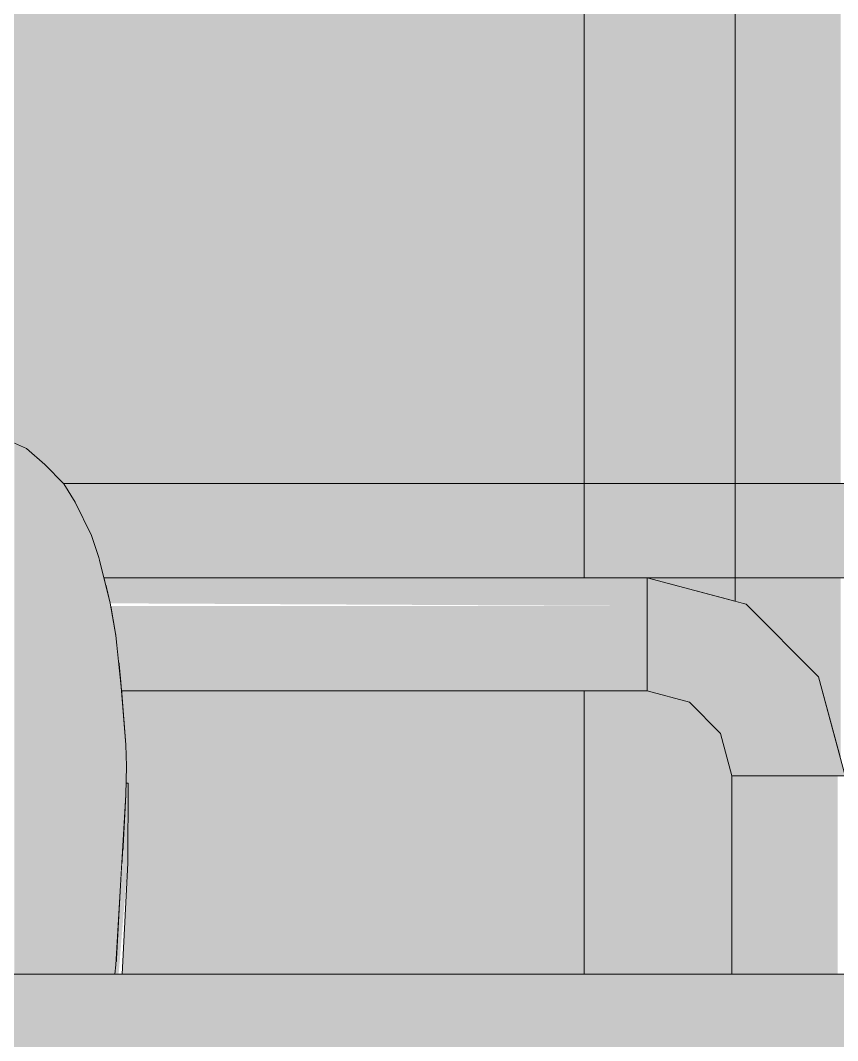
# Model space of a CAD drawing. Header units: centimetres. Extents: x -4381 to 5639, y -3920 to 4826.
# Drawn here: x 27.2835 to 27.5, y 32.786 to 33.0563 of the extents above; entities that cross this region are included whole.
import ezdxf
from ezdxf.xclip import XClip

# ---------------------------------------------------------------- set-up
doc = ezdxf.new("R2010")
doc.units = ezdxf.units.CM
doc.header["$MEASUREMENT"] = 0
doc.header["$XCLIPFRAME"] = 0
doc.set_wipeout_variables(frame=1)
doc.linetypes.add('Wipeout_Contour', pattern=[100, 0, -100])
for name, color, linetype in [('01- MOBILIER', 7, 'Continuous'), ('Drawing & Figure', 7, 'Continuous'), ('Structural - Bearing', 7, 'Continuous')]:
    doc.layers.add(name, color=color, linetype=linetype)
for name, color, linetype, lineweight in [('01- MOBILIER_Pen_No__101', 252, 'Continuous', 5), ('01- MOBILIER_Pen_No__2', 8, 'Continuous', 5), ('01- MOBILIER_Pen_No__7', 7, 'Continuous', 5), ('Structural - Bearing_Pen_No__1', 7, 'Continuous', 5), ('Structural - Bearing_Pen_No__18', 9, 'Continuous', 5)]:
    doc.layers.add(name, color=color, linetype=linetype, lineweight=lineweight)
for name, color, linetype, lineweight, true_color in [('01- MOBILIER_Pen_No__102', 7, 'Continuous', 5, 0xcccccc), ('01- MOBILIER_Pen_No__160', 7, 'Continuous', 5, 0xdae3bb), ('01- MOBILIER_Pen_No__180', 7, 'Continuous', 5, 0xe2e3c6), ('01- MOBILIER_Pen_No__186', 7, 'Continuous', 5, 0xe8e8e8), ('01- MOBILIER_Pen_No__62', 7, 'Continuous', 5, 0xaaaaaa), ('Structural - Bearing_Pen_No__102', 7, 'Continuous', 5, 0xcccccc)]:
    doc.layers.add(name, color=color, linetype=linetype, lineweight=lineweight, true_color=true_color)

# ---------------------------------------------------------------- blocks, each defined once
blk = doc.blocks.new('Drawing_8_8', base_point=(-322.57542, 32.20361))
at = {"color": 254, "linetype": 'Wipeout_Contour', "lineweight": 0, "ltscale": 170.88543}
blk.add_wipeout([(27.28511, 32.94285), (27.28189, 32.94424), (27.28189, 32.80361), (27.28511, 32.80361)], dxfattribs=at).dxf.layer = '01- MOBILIER'
at = {"color": 254, "linetype": 'Wipeout_Contour', "lineweight": 0, "ltscale": 171.157315}
blk.add_wipeout([(27.31012, 32.88062), (27.3103, 32.87861), (27.44955, 32.87861), (27.44955, 32.88062)], dxfattribs=at).dxf.layer = '01- MOBILIER'
at = {"layer": '01- MOBILIER_Pen_No__101', "linetype": 'Continuous', "ltscale": 10}
blk.add_hatch(color=256, dxfattribs=at).paths.add_polyline_path([(27.31012, 32.88062), (27.3103, 32.87861), (27.44955, 32.87861), (27.44955, 32.88062)])
at = {"layer": '01- MOBILIER_Pen_No__180', "linetype": 'Continuous', "ltscale": 10}
blk.add_hatch(color=256, dxfattribs=at).paths.add_polyline_path([(27.28511, 32.94285), (27.28189, 32.94424), (27.28189, 32.80361), (27.28511, 32.80361)])
at = {"color": 254, "linetype": 'Wipeout_Contour', "lineweight": 0, "ltscale": 170.875246}
blk.add_wipeout([(27.28511, 32.80361), (27.28997, 32.80361), (27.28997, 32.93859), (27.28511, 32.94284)], dxfattribs=at).dxf.layer = '01- MOBILIER'
at = {"color": 254, "linetype": 'Wipeout_Contour', "lineweight": 0, "ltscale": 171.166456}
blk.add_wipeout([(27.30954, 32.88611), (27.31012, 32.88062), (27.44955, 32.88062), (27.44955, 32.88611)], dxfattribs=at).dxf.layer = '01- MOBILIER'
at = {"layer": '01- MOBILIER_Pen_No__180', "linetype": 'Continuous', "ltscale": 10}
blk.add_hatch(color=256, dxfattribs=at).paths.add_polyline_path([(27.28511, 32.80361), (27.28997, 32.80361), (27.28997, 32.93859), (27.28511, 32.94284)])
at = {"layer": '01- MOBILIER_Pen_No__2', "linetype": 'Continuous', "ltscale": 10}
blk.add_hatch(color=256, dxfattribs=at).paths.add_polyline_path([(27.30954, 32.88611), (27.31012, 32.88062), (27.44955, 32.88062), (27.44955, 32.88611)])
at = {"color": 254, "linetype": 'Wipeout_Contour', "lineweight": 0, "ltscale": 171.184427}
blk.add_wipeout([(27.44955, 32.89361), (27.30872, 32.89361), (27.30954, 32.88611), (27.44955, 32.88611)], dxfattribs=at).dxf.layer = '01- MOBILIER'
at = {"color": 254, "linetype": 'Wipeout_Contour', "lineweight": 0, "ltscale": 171.350212}
blk.add_wipeout([(27.4608, 32.8756), (27.4618, 32.87734), (27.44955, 32.88062), (27.44955, 32.87861)], dxfattribs=at).dxf.layer = '01- MOBILIER'
at = {"layer": '01- MOBILIER_Pen_No__62', "linetype": 'Continuous', "ltscale": 10}
for points in [[(27.44955, 32.89361), (27.30872, 32.89361), (27.30954, 32.88611), (27.44955, 32.88611)], [(27.4608, 32.8756), (27.4618, 32.87734), (27.44955, 32.88062), (27.44955, 32.87861)]]:
    blk.add_hatch(color=256, dxfattribs=at).paths.add_polyline_path(points)
at = {"color": 254, "linetype": 'Wipeout_Contour', "lineweight": 0, "ltscale": 171.203765}
blk.add_wipeout([(27.30739, 32.90111), (27.30872, 32.89361), (27.44955, 32.89361), (27.44955, 32.90111)], dxfattribs=at).dxf.layer = '01- MOBILIER'
at = {"color": 254, "linetype": 'Wipeout_Contour', "lineweight": 0, "ltscale": 171.335985}
blk.add_wipeout([(27.46904, 32.86736), (27.47078, 32.86837), (27.4618, 32.87734), (27.4608, 32.8756)], dxfattribs=at).dxf.layer = '01- MOBILIER'
at = {"layer": '01- MOBILIER_Pen_No__102', "linetype": 'Continuous', "ltscale": 10}
blk.add_hatch(color=256, dxfattribs=at).paths.add_polyline_path([(27.30739, 32.90111), (27.30872, 32.89361), (27.44955, 32.89361), (27.44955, 32.90111)])
at = {"layer": '01- MOBILIER_Pen_No__62', "linetype": 'Continuous', "ltscale": 10}
blk.add_hatch(color=256, dxfattribs=at).paths.add_polyline_path([(27.46904, 32.86736), (27.47078, 32.86837), (27.4618, 32.87734), (27.4608, 32.8756)])
at = {"color": 254, "linetype": 'Wipeout_Contour', "lineweight": 0, "ltscale": 171.322233}
blk.add_wipeout([(27.30609, 32.9066), (27.30726, 32.90183), (27.44955, 32.90111), (27.44955, 32.9066)], dxfattribs=at).dxf.layer = '01- MOBILIER'
at = {"color": 254, "linetype": 'Wipeout_Contour', "lineweight": 0, "ltscale": 171.407223}
blk.add_wipeout([(27.4618, 32.87734), (27.46455, 32.88209), (27.44955, 32.88611), (27.44955, 32.88062)], dxfattribs=at).dxf.layer = '01- MOBILIER'
at = {"color": 254, "linetype": 'Wipeout_Contour', "lineweight": 0, "ltscale": 171.301338}
blk.add_wipeout([(27.47205, 32.85611), (27.47406, 32.85611), (27.47078, 32.86837), (27.46904, 32.86736)], dxfattribs=at).dxf.layer = '01- MOBILIER'
at = {"layer": '01- MOBILIER_Pen_No__101', "linetype": 'Continuous', "ltscale": 10}
blk.add_hatch(color=256, dxfattribs=at).paths.add_polyline_path([(27.47205, 32.85611), (27.47406, 32.85611), (27.47078, 32.86837), (27.46904, 32.86736)])
at = {"layer": '01- MOBILIER_Pen_No__186', "linetype": 'Continuous', "ltscale": 10}
blk.add_hatch(color=256, dxfattribs=at).paths.add_polyline_path([(27.30609, 32.9066), (27.30726, 32.90183), (27.44955, 32.90111), (27.44955, 32.9066)])
at = {"layer": '01- MOBILIER_Pen_No__2', "linetype": 'Continuous', "ltscale": 10}
blk.add_hatch(color=256, dxfattribs=at).paths.add_polyline_path([(27.4618, 32.87734), (27.46455, 32.88209), (27.44955, 32.88611), (27.44955, 32.88062)])
at = {"color": 254, "linetype": 'Wipeout_Contour', "lineweight": 0, "ltscale": 171.236373}
blk.add_wipeout([(27.3056, 32.90861), (27.30609, 32.9066), (27.44955, 32.9066), (27.44955, 32.90861)], dxfattribs=at).dxf.layer = '01- MOBILIER'
at = {"color": 254, "linetype": 'Wipeout_Contour', "lineweight": 0, "ltscale": 171.34252}
blk.add_wipeout([(27.47078, 32.86837), (27.47553, 32.87111), (27.46455, 32.88209), (27.4618, 32.87734)], dxfattribs=at).dxf.layer = '01- MOBILIER'
at = {"layer": '01- MOBILIER_Pen_No__186', "linetype": 'Continuous', "ltscale": 10}
blk.add_hatch(color=256, dxfattribs=at).paths.add_polyline_path([(27.3056, 32.90861), (27.30609, 32.9066), (27.44955, 32.9066), (27.44955, 32.90861)])
at = {"layer": '01- MOBILIER_Pen_No__2', "linetype": 'Continuous', "ltscale": 10}
blk.add_hatch(color=256, dxfattribs=at).paths.add_polyline_path([(27.47078, 32.86837), (27.47553, 32.87111), (27.46455, 32.88209), (27.4618, 32.87734)])
at = {"color": 254, "linetype": 'Wipeout_Contour', "lineweight": 0, "ltscale": 171.438559}
blk.add_wipeout([(27.46455, 32.88209), (27.4683, 32.88859), (27.44955, 32.89361), (27.44955, 32.88611)], dxfattribs=at).dxf.layer = '01- MOBILIER'
at = {"color": 254, "linetype": 'Wipeout_Contour', "lineweight": 0, "ltscale": 171.257546}
blk.add_wipeout([(27.47406, 32.85611), (27.47955, 32.85611), (27.47553, 32.87111), (27.47078, 32.86837)], dxfattribs=at).dxf.layer = '01- MOBILIER'
at = {"layer": '01- MOBILIER_Pen_No__2', "linetype": 'Continuous', "ltscale": 10}
blk.add_hatch(color=256, dxfattribs=at).paths.add_polyline_path([(27.47406, 32.85611), (27.47955, 32.85611), (27.47553, 32.87111), (27.47078, 32.86837)])
at = {"layer": '01- MOBILIER_Pen_No__62', "linetype": 'Continuous', "ltscale": 10}
blk.add_hatch(color=256, dxfattribs=at).paths.add_polyline_path([(27.46455, 32.88209), (27.4683, 32.88859), (27.44955, 32.89361), (27.44955, 32.88611)])
at = {"layer": '01- MOBILIER_Pen_No__7', "linetype": 'Continuous', "ltscale": 10}
blk.add_line((27.44955, 32.88062), (27.44955, 32.88611), dxfattribs=at)
at = {"color": 254, "linetype": 'Wipeout_Contour', "lineweight": 0, "ltscale": 171.366406}
blk.add_wipeout([(27.47553, 32.87111), (27.48203, 32.87486), (27.4683, 32.88859), (27.46455, 32.88209)], dxfattribs=at).dxf.layer = '01- MOBILIER'
at = {"layer": '01- MOBILIER_Pen_No__62', "linetype": 'Continuous', "ltscale": 10}
blk.add_hatch(color=256, dxfattribs=at).paths.add_polyline_path([(27.47553, 32.87111), (27.48203, 32.87486), (27.4683, 32.88859), (27.46455, 32.88209)])
at = {"color": 254, "linetype": 'Wipeout_Contour', "lineweight": 0, "ltscale": 171.448144}
blk.add_wipeout([(27.4683, 32.88859), (27.47205, 32.89508), (27.44955, 32.90111), (27.44955, 32.89361)], dxfattribs=at).dxf.layer = '01- MOBILIER'
at = {"color": 254, "linetype": 'Wipeout_Contour', "lineweight": 0, "ltscale": 171.267573}
blk.add_wipeout([(27.47955, 32.85611), (27.48705, 32.85611), (27.48203, 32.87486), (27.47553, 32.87111)], dxfattribs=at).dxf.layer = '01- MOBILIER'
at = {"layer": '01- MOBILIER_Pen_No__186', "linetype": 'Continuous', "ltscale": 10}
blk.add_hatch(color=256, dxfattribs=at).paths.add_polyline_path([(27.4683, 32.88859), (27.47205, 32.89508), (27.44955, 32.90111), (27.44955, 32.89361)])
at = {"layer": '01- MOBILIER_Pen_No__62', "linetype": 'Continuous', "ltscale": 10}
blk.add_hatch(color=256, dxfattribs=at).paths.add_polyline_path([(27.47955, 32.85611), (27.48705, 32.85611), (27.48203, 32.87486), (27.47553, 32.87111)])
at = {"layer": '01- MOBILIER_Pen_No__7', "linetype": 'Continuous', "ltscale": 10}
blk.add_line((27.44955, 32.88611), (27.44955, 32.89361), dxfattribs=at)
at = {"color": 254, "linetype": 'Wipeout_Contour', "lineweight": 0, "ltscale": 171.397424}
blk.add_wipeout([(27.48203, 32.87486), (27.48852, 32.87861), (27.47205, 32.89508), (27.4683, 32.88859)], dxfattribs=at).dxf.layer = '01- MOBILIER'
at = {"layer": '01- MOBILIER_Pen_No__186', "linetype": 'Continuous', "ltscale": 10}
blk.add_hatch(color=256, dxfattribs=at).paths.add_polyline_path([(27.48203, 32.87486), (27.48852, 32.87861), (27.47205, 32.89508), (27.4683, 32.88859)])
at = {"color": 254, "linetype": 'Wipeout_Contour', "lineweight": 0, "ltscale": 171.445024}
blk.add_wipeout([(27.47205, 32.89508), (27.4748, 32.89984), (27.44955, 32.9066), (27.44955, 32.90111)], dxfattribs=at).dxf.layer = '01- MOBILIER'
at = {"color": 254, "linetype": 'Wipeout_Contour', "lineweight": 0, "ltscale": 171.311601}
blk.add_wipeout([(27.48705, 32.85611), (27.49455, 32.85611), (27.48852, 32.87861), (27.48203, 32.87486)], dxfattribs=at).dxf.layer = '01- MOBILIER'
at = {"layer": '01- MOBILIER', "linetype": 'Continuous', "lineweight": 0, "ltscale": 10, "true_color": 0xffffff}
blk.add_hatch(color=7, dxfattribs=at).paths.add_polyline_path([(27.47205, 32.89508), (27.4748, 32.89984), (27.44955, 32.9066), (27.44955, 32.90111)])
at = {"layer": '01- MOBILIER_Pen_No__102', "linetype": 'Continuous', "ltscale": 10}
blk.add_hatch(color=256, dxfattribs=at).paths.add_polyline_path([(27.48705, 32.85611), (27.49455, 32.85611), (27.48852, 32.87861), (27.48203, 32.87486)])
at = {"color": 254, "linetype": 'Wipeout_Contour', "lineweight": 0, "ltscale": 171.426843}
blk.add_wipeout([(27.48852, 32.87861), (27.49328, 32.88136), (27.4748, 32.89984), (27.47205, 32.89508)], dxfattribs=at).dxf.layer = '01- MOBILIER'
at = {"layer": '01- MOBILIER', "linetype": 'Continuous', "lineweight": 0, "ltscale": 10, "true_color": 0xffffff}
blk.add_hatch(color=7, dxfattribs=at).paths.add_polyline_path([(27.48852, 32.87861), (27.49328, 32.88136), (27.4748, 32.89984), (27.47205, 32.89508)])
at = {"color": 254, "linetype": 'Wipeout_Contour', "lineweight": 0, "ltscale": 171.43669}
blk.add_wipeout([(27.4748, 32.89984), (27.4758, 32.90158), (27.44955, 32.90861), (27.44955, 32.9066)], dxfattribs=at).dxf.layer = '01- MOBILIER'
at = {"color": 254, "linetype": 'Wipeout_Contour', "lineweight": 0, "ltscale": 171.364653}
blk.add_wipeout([(27.49455, 32.85611), (27.50004, 32.85611), (27.49328, 32.88136), (27.48852, 32.87861)], dxfattribs=at).dxf.layer = '01- MOBILIER'
at = {"layer": '01- MOBILIER', "linetype": 'Continuous', "lineweight": 0, "ltscale": 10, "true_color": 0xffffff}
blk.add_hatch(color=7, dxfattribs=at).paths.add_polyline_path([(27.4748, 32.89984), (27.4758, 32.90158), (27.44955, 32.90861), (27.44955, 32.9066)])
at = {"layer": '01- MOBILIER_Pen_No__186', "linetype": 'Continuous', "ltscale": 10}
blk.add_hatch(color=256, dxfattribs=at).paths.add_polyline_path([(27.49455, 32.85611), (27.50004, 32.85611), (27.49328, 32.88136), (27.48852, 32.87861)])
at = {"color": 254, "linetype": 'Wipeout_Contour', "lineweight": 0, "ltscale": 300.655554}
blk.add_wipeout([(27.29486, 32.93361), (27.298, 32.92859), (27.30233, 32.91976), (27.30429, 32.91398), (27.3056, 32.90861), (27.61205, 32.90861), (27.61205, 32.93361)], dxfattribs=at).dxf.layer = '01- MOBILIER'
at = {"color": 254, "linetype": 'Wipeout_Contour', "lineweight": 0, "ltscale": 171.448088}
blk.add_wipeout([(27.49328, 32.88136), (27.49502, 32.88236), (27.4758, 32.90158), (27.4748, 32.89984)], dxfattribs=at).dxf.layer = '01- MOBILIER'
at = {"layer": '01- MOBILIER', "linetype": 'Continuous', "lineweight": 0, "ltscale": 10, "true_color": 0xffffff}
blk.add_hatch(color=7, dxfattribs=at).paths.add_polyline_path([(27.49328, 32.88136), (27.49502, 32.88236), (27.4758, 32.90158), (27.4748, 32.89984)])
at = {"layer": '01- MOBILIER_Pen_No__102', "linetype": 'Continuous', "ltscale": 10}
blk.add_hatch(color=256, dxfattribs=at).paths.add_polyline_path([(27.29486, 32.93361), (27.298, 32.92859), (27.30233, 32.91976), (27.30429, 32.91398), (27.3056, 32.90861), (27.61205, 32.90861), (27.61205, 32.93361)])
at = {"color": 254, "linetype": 'Wipeout_Contour', "lineweight": 0, "ltscale": 213.895109}
blk.add_wipeout([(27.29504, 32.93344), (27.28997, 32.93859), (27.28997, 32.80361), (27.298, 32.80361), (27.298, 32.92859)], dxfattribs=at).dxf.layer = '01- MOBILIER'
at = {"color": 254, "linetype": 'Wipeout_Contour', "lineweight": 0, "ltscale": 171.40768}
blk.add_wipeout([(27.50004, 32.85611), (27.50205, 32.85611), (27.49502, 32.88236), (27.49328, 32.88136)], dxfattribs=at).dxf.layer = '01- MOBILIER'
at = {"color": 254, "linetype": 'Wipeout_Contour', "lineweight": 0, "ltscale": 172.164459}
blk.add_wipeout([(27.50088, 33.30361), (27.47288, 33.30361), (27.47288, 32.93361), (27.50088, 32.93361)], dxfattribs=at).dxf.layer = 'Structural - Bearing'
at = {"layer": '01- MOBILIER_Pen_No__180', "linetype": 'Continuous', "ltscale": 10}
blk.add_hatch(color=256, dxfattribs=at).paths.add_polyline_path([(27.29504, 32.93344), (27.28997, 32.93859), (27.28997, 32.80361), (27.298, 32.80361), (27.298, 32.92859)])
at = {"layer": '01- MOBILIER_Pen_No__186', "linetype": 'Continuous', "ltscale": 10}
blk.add_hatch(color=256, dxfattribs=at).paths.add_polyline_path([(27.50004, 32.85611), (27.50205, 32.85611), (27.49502, 32.88236), (27.49328, 32.88136)])
at = {"layer": 'Structural - Bearing_Pen_No__18', "linetype": 'Continuous', "ltscale": 10}
blk.add_hatch(color=256, dxfattribs=at).paths.add_polyline_path([(27.50088, 33.30361), (27.47288, 33.30361), (27.47288, 32.93361), (27.50088, 32.93361)])
at = {"color": 254, "linetype": 'Wipeout_Contour', "lineweight": 0, "ltscale": 213.793528}
blk.add_wipeout([(27.30233, 32.91976), (27.298, 32.92859), (27.298, 32.80361), (27.30429, 32.80361), (27.30429, 32.91398)], dxfattribs=at).dxf.layer = '01- MOBILIER'
at = {"color": 254, "linetype": 'Wipeout_Contour', "lineweight": 0, "ltscale": 171.307306}
blk.add_wipeout([(27.49455, 32.85611), (27.49455, 32.80361), (27.50004, 32.80361), (27.50004, 32.85611)], dxfattribs=at).dxf.layer = '01- MOBILIER'
at = {"color": 254, "linetype": 'Wipeout_Contour', "lineweight": 0, "ltscale": 172.077507}
blk.add_wipeout([(27.43288, 32.93361), (27.47288, 32.93361), (27.47288, 33.30361), (27.43288, 33.30361)], dxfattribs=at).dxf.layer = 'Structural - Bearing'
at = {"color": 254, "linetype": 'Wipeout_Contour', "lineweight": 0, "ltscale": 258.175966}
blk.add_wipeout([(27.47288, 32.90236), (27.4758, 32.90158), (27.49502, 32.88236), (27.50088, 32.86046), (27.50088, 32.90861), (27.47288, 32.90861)], dxfattribs=at).dxf.layer = 'Structural - Bearing'
at = {"layer": '01- MOBILIER_Pen_No__180', "linetype": 'Continuous', "ltscale": 10}
blk.add_hatch(color=256, dxfattribs=at).paths.add_polyline_path([(27.30233, 32.91976), (27.298, 32.92859), (27.298, 32.80361), (27.30429, 32.80361), (27.30429, 32.91398)])
at = {"layer": '01- MOBILIER_Pen_No__186', "linetype": 'Continuous', "ltscale": 10}
blk.add_hatch(color=256, dxfattribs=at).paths.add_polyline_path([(27.49455, 32.85611), (27.49455, 32.80361), (27.50004, 32.80361), (27.50004, 32.85611)])
at = {"layer": 'Structural - Bearing_Pen_No__18', "linetype": 'Continuous', "ltscale": 10}
for points in [[(27.43288, 32.93361), (27.47288, 32.93361), (27.47288, 33.30361), (27.43288, 33.30361)], [(27.47288, 32.90236), (27.4758, 32.90158), (27.49502, 32.88236), (27.50088, 32.86046), (27.50088, 32.90861), (27.47288, 32.90861)]]:
    blk.add_hatch(color=256, dxfattribs=at).paths.add_polyline_path(points)
at = {"layer": '01- MOBILIER_Pen_No__7', "linetype": 'Continuous', "ltscale": 10}
for p, q in [((27.298, 32.92859), (27.30233, 32.91977)), ((27.4758, 32.90158), (27.49502, 32.88236)), ((27.50004, 32.85611), (27.50205, 32.85611))]:
    blk.add_line(p, q, dxfattribs=at)
at = {"color": 254, "linetype": 'Wipeout_Contour', "lineweight": 0, "ltscale": 255.734034}
blk.add_wipeout([(27.30726, 32.90183), (27.30429, 32.91398), (27.30429, 32.80361), (27.30852, 32.80361), (27.30877, 32.80609), (27.30877, 32.89332)], dxfattribs=at).dxf.layer = '01- MOBILIER'
at = {"color": 254, "linetype": 'Wipeout_Contour', "lineweight": 0, "ltscale": 171.290603}
blk.add_wipeout([(27.48705, 32.85611), (27.48705, 32.80361), (27.49455, 32.80361), (27.49455, 32.85611)], dxfattribs=at).dxf.layer = '01- MOBILIER'
at = {"color": 254, "linetype": 'Wipeout_Contour', "lineweight": 0, "ltscale": 2515.594358}
blk.add_wipeout([(26.75138, 33.30361), (26.75138, 33.22793), (26.76138, 33.23061), (26.77488, 33.22699), (26.78477, 33.21711), (26.78571, 33.21361), (26.87138, 33.21361), (26.87846, 33.21068), (26.88138, 33.20361), (26.87846, 33.19654), (26.87138, 33.19361), (26.78571, 33.19361), (26.78477, 33.19011), (26.77488, 33.18023), (26.76138, 33.17661), (26.75138, 33.17929), (26.75138, 33.12793), (26.76138, 33.13061), (26.77488, 33.12699), (26.78477, 33.11711), (26.78838, 33.10361), (26.78477, 33.09011), (26.77488, 33.08023), (26.76138, 33.07661), (26.75138, 33.07929), (26.75138, 32.93361), (26.92924, 32.93361), (26.93413, 32.93859), (26.93899, 32.94284), (26.94221, 32.94424), (26.9594, 32.95179), (26.97298, 32.95581), (26.98085, 32.95882), (27.00177, 32.96297), (27.01206, 32.96537), (27.02571, 32.96701), (27.04461, 32.96994), (27.05008, 32.9702), (27.07475, 32.97225), (27.07809, 32.97265), (27.0996, 32.97297), (27.11205, 32.97361), (27.1245, 32.97297), (27.14601, 32.97265), (27.14935, 32.97225), (27.17402, 32.9702), (27.17949, 32.96994), (27.19839, 32.96701), (27.21204, 32.96537), (27.22233, 32.96297), (27.24325, 32.95877), (27.25112, 32.95581), (27.26459, 32.95185), (27.28189, 32.94424), (27.28511, 32.94285), (27.28997, 32.93859), (27.29486, 32.93361), (27.43288, 32.93361), (27.43288, 33.30361)], dxfattribs=at).dxf.layer = 'Structural - Bearing'
at = {"color": 254, "linetype": 'Wipeout_Contour', "lineweight": 0, "ltscale": 128.655954}
blk.add_wipeout([(27.47288, 32.90861), (27.44955, 32.90861), (27.47288, 32.90236)], dxfattribs=at).dxf.layer = 'Structural - Bearing'
at = {"layer": '01- MOBILIER_Pen_No__102', "linetype": 'Continuous', "ltscale": 10}
blk.add_hatch(color=256, dxfattribs=at).paths.add_polyline_path([(27.48705, 32.85611), (27.48705, 32.80361), (27.49455, 32.80361), (27.49455, 32.85611)])
at = {"layer": '01- MOBILIER_Pen_No__160', "linetype": 'Continuous', "ltscale": 10}
blk.add_hatch(color=256, dxfattribs=at).paths.add_polyline_path([(27.30726, 32.90183), (27.30429, 32.91398), (27.30429, 32.80361), (27.30852, 32.80361), (27.30877, 32.80609), (27.30877, 32.89332)])
at = {"layer": 'Structural - Bearing_Pen_No__102', "linetype": 'Continuous', "ltscale": 10}
blk.add_hatch(color=256, dxfattribs=at).paths.add_polyline_path([(26.75138, 33.30361), (26.75138, 33.22793), (26.76138, 33.23061), (26.77488, 33.22699), (26.78477, 33.21711), (26.78571, 33.21361), (26.87138, 33.21361), (26.87846, 33.21068), (26.88138, 33.20361), (26.87846, 33.19654), (26.87138, 33.19361), (26.78571, 33.19361), (26.78477, 33.19011), (26.77488, 33.18023), (26.76138, 33.17661), (26.75138, 33.17929), (26.75138, 33.12793), (26.76138, 33.13061), (26.77488, 33.12699), (26.78477, 33.11711), (26.78838, 33.10361), (26.78477, 33.09011), (26.77488, 33.08023), (26.76138, 33.07661), (26.75138, 33.07929), (26.75138, 32.93361), (26.92924, 32.93361), (26.93413, 32.93859), (26.93899, 32.94284), (26.94221, 32.94424), (26.9594, 32.95179), (26.97298, 32.95581), (26.98085, 32.95882), (27.00177, 32.96297), (27.01206, 32.96537), (27.02571, 32.96701), (27.04461, 32.96994), (27.05008, 32.9702), (27.07475, 32.97225), (27.07809, 32.97265), (27.0996, 32.97297), (27.11205, 32.97361), (27.1245, 32.97297), (27.14601, 32.97265), (27.14935, 32.97225), (27.17402, 32.9702), (27.17949, 32.96994), (27.19839, 32.96701), (27.21204, 32.96537), (27.22233, 32.96297), (27.24325, 32.95877), (27.25112, 32.95581), (27.26459, 32.95185), (27.28189, 32.94424), (27.28511, 32.94285), (27.28997, 32.93859), (27.29486, 32.93361), (27.43288, 32.93361), (27.43288, 33.30361)])
at = {"layer": 'Structural - Bearing_Pen_No__18', "linetype": 'Continuous', "ltscale": 10}
blk.add_hatch(color=256, dxfattribs=at).paths.add_polyline_path([(27.47288, 32.90861), (27.44955, 32.90861), (27.47288, 32.90236)])
at = {"layer": '01- MOBILIER_Pen_No__7', "linetype": 'Continuous', "ltscale": 10}
for p, q in [((27.28189, 32.94424), (27.28511, 32.94285)), ((27.2851, 32.94286), (27.28997, 32.93859)), ((27.28997, 32.93859), (27.29504, 32.93344)), ((27.61205, 32.93361), (27.29486, 32.93361)), ((27.29504, 32.93344), (27.298, 32.92859)), ((27.30233, 32.91977), (27.30429, 32.91398)), ((27.30429, 32.91398), (27.30726, 32.90183)), ((27.61205, 32.90861), (27.3056, 32.90861)), ((27.44955, 32.9066), (27.44955, 32.90861)), ((27.44955, 32.90861), (27.4758, 32.90158)), ((27.44955, 32.90111), (27.44955, 32.9066)), ((27.44955, 32.89361), (27.44955, 32.90111)), ((27.49502, 32.88236), (27.50205, 32.85611)), ((27.49455, 32.85611), (27.50004, 32.85611))]:
    blk.add_line(p, q, dxfattribs=at)
at = {"layer": 'Structural - Bearing_Pen_No__1', "linetype": 'Continuous', "ltscale": 10}
for p, q in [((27.43289, 32.90861), (27.43289, 33.30361)), ((27.47288, 33.30361), (27.47288, 32.90236))]:
    blk.add_line(p, q, dxfattribs=at)
at = {"color": 254, "linetype": 'Wipeout_Contour', "lineweight": 0, "ltscale": 214.020886}
blk.add_wipeout([(27.30877, 32.89332), (27.30877, 32.80609), (27.31144, 32.85111), (27.31144, 32.86435), (27.31022, 32.87968)], dxfattribs=at).dxf.layer = '01- MOBILIER'
at = {"color": 254, "linetype": 'Wipeout_Contour', "lineweight": 0, "ltscale": 171.271345}
blk.add_wipeout([(27.47955, 32.85611), (27.47955, 32.80361), (27.48705, 32.80361), (27.48705, 32.85611)], dxfattribs=at).dxf.layer = '01- MOBILIER'
at = {"layer": '01- MOBILIER_Pen_No__160', "linetype": 'Continuous', "ltscale": 10}
blk.add_hatch(color=256, dxfattribs=at).paths.add_polyline_path([(27.30877, 32.89332), (27.30877, 32.80609), (27.31144, 32.85111), (27.31144, 32.86435), (27.31022, 32.87968)])
at = {"layer": '01- MOBILIER_Pen_No__62', "linetype": 'Continuous', "ltscale": 10}
blk.add_hatch(color=256, dxfattribs=at).paths.add_polyline_path([(27.47955, 32.85611), (27.47955, 32.80361), (27.48705, 32.80361), (27.48705, 32.85611)])
at = {"layer": '01- MOBILIER_Pen_No__7', "linetype": 'Continuous', "ltscale": 10}
for p, q in [((27.30726, 32.90183), (27.30877, 32.89332)), ((27.48705, 32.85611), (27.49455, 32.85611))]:
    blk.add_line(p, q, dxfattribs=at)
at = {"color": 254, "linetype": 'Wipeout_Contour', "lineweight": 0, "ltscale": 171.254693}
blk.add_wipeout([(27.47406, 32.85611), (27.47406, 32.80361), (27.47955, 32.80361), (27.47955, 32.85611)], dxfattribs=at).dxf.layer = '01- MOBILIER'
at = {"color": 254, "linetype": 'Wipeout_Contour', "lineweight": 0, "ltscale": 127.9982}
blk.add_wipeout([(27.31037, 32.83307), (27.31193, 32.83296), (27.31058, 32.83672)], dxfattribs=at).dxf.layer = '01- MOBILIER'
at = {"color": 254, "linetype": 'Wipeout_Contour', "lineweight": 0, "ltscale": 170.745939}
blk.add_wipeout([(27.30877, 32.80609), (27.30852, 32.80361), (27.30953, 32.80361), (27.30885, 32.80744)], dxfattribs=at).dxf.layer = '01- MOBILIER'
at = {"layer": '01- MOBILIER_Pen_No__186', "linetype": 'Continuous', "ltscale": 10}
for points in [[(27.31037, 32.83307), (27.31193, 32.83296), (27.31058, 32.83672)], [(27.30877, 32.80609), (27.30852, 32.80361), (27.30953, 32.80361), (27.30885, 32.80744)]]:
    blk.add_hatch(color=256, dxfattribs=at).paths.add_polyline_path(points)
at = {"layer": '01- MOBILIER_Pen_No__2', "linetype": 'Continuous', "ltscale": 10}
blk.add_hatch(color=256, dxfattribs=at).paths.add_polyline_path([(27.47406, 32.85611), (27.47406, 32.80361), (27.47955, 32.80361), (27.47955, 32.85611)])
at = {"layer": '01- MOBILIER_Pen_No__7', "linetype": 'Continuous', "ltscale": 10}
blk.add_line((27.47955, 32.85611), (27.48705, 32.85611), dxfattribs=at)
at = {"color": 254, "linetype": 'Wipeout_Contour', "lineweight": 0, "ltscale": 171.245107}
blk.add_wipeout([(27.47205, 32.85611), (27.47205, 32.80361), (27.47406, 32.80361), (27.47406, 32.85611)], dxfattribs=at).dxf.layer = '01- MOBILIER'
at = {"color": 254, "linetype": 'Wipeout_Contour', "lineweight": 0, "ltscale": 170.579306}
blk.add_wipeout([(27.31058, 32.83672), (27.31193, 32.83296), (27.31205, 32.85416), (27.31144, 32.85111)], dxfattribs=at).dxf.layer = '01- MOBILIER'
at = {"layer": '01- MOBILIER_Pen_No__101', "linetype": 'Continuous', "ltscale": 10}
blk.add_hatch(color=256, dxfattribs=at).paths.add_polyline_path([(27.47205, 32.85611), (27.47205, 32.80361), (27.47406, 32.80361), (27.47406, 32.85611)])
at = {"layer": '01- MOBILIER_Pen_No__186', "linetype": 'Continuous', "ltscale": 10}
blk.add_hatch(color=256, dxfattribs=at).paths.add_polyline_path([(27.31058, 32.83672), (27.31193, 32.83296), (27.31205, 32.85416), (27.31144, 32.85111)])
at = {"layer": '01- MOBILIER_Pen_No__7', "linetype": 'Continuous', "ltscale": 10}
blk.add_line((27.47406, 32.85611), (27.47955, 32.85611), dxfattribs=at)
at = {"color": 254, "linetype": 'Wipeout_Contour', "lineweight": 0, "ltscale": 171.079177}
blk.add_wipeout([(27.30885, 32.80744), (27.30953, 32.80361), (27.31193, 32.83296), (27.31037, 32.83307)], dxfattribs=at).dxf.layer = '01- MOBILIER'
at = {"layer": '01- MOBILIER_Pen_No__186', "linetype": 'Continuous', "ltscale": 10}
blk.add_hatch(color=256, dxfattribs=at).paths.add_polyline_path([(27.30885, 32.80744), (27.30953, 32.80361), (27.31193, 32.83296), (27.31037, 32.83307)])
at = {"color": 254, "linetype": 'Wipeout_Contour', "lineweight": 0, "ltscale": 252.238751}
blk.add_wipeout([(25.71205, 32.20361), (27.74205, 32.20361), (27.73205, 32.28361), (27.71205, 32.28361), (27.71205, 32.80361), (25.71205, 32.80361)], dxfattribs=at).dxf.layer = '01- MOBILIER'
at = {"layer": '01- MOBILIER_Pen_No__102', "linetype": 'Continuous', "ltscale": 10}
blk.add_hatch(color=256, dxfattribs=at).paths.add_polyline_path([(25.71205, 32.20361), (27.74205, 32.20361), (27.73205, 32.28361), (27.71205, 32.28361), (27.71205, 32.80361), (25.71205, 32.80361)])
at = {"layer": '01- MOBILIER_Pen_No__7', "linetype": 'Continuous', "ltscale": 10}
blk.add_line((27.30852, 32.80361), (27.30877, 32.80609), dxfattribs=at)
at = {"color": 254, "linetype": 'Wipeout_Contour', "lineweight": 0, "ltscale": 300.12919}
blk.add_wipeout([(27.43288, 32.87861), (27.43288, 32.80361), (27.47205, 32.80361), (27.47205, 32.85611), (27.46904, 32.86736), (27.4608, 32.8756), (27.44955, 32.87861)], dxfattribs=at).dxf.layer = 'Structural - Bearing'
at = {"layer": 'Structural - Bearing_Pen_No__18', "linetype": 'Continuous', "ltscale": 10}
blk.add_hatch(color=256, dxfattribs=at).paths.add_polyline_path([(27.43288, 32.87861), (27.43288, 32.80361), (27.47205, 32.80361), (27.47205, 32.85611), (27.46904, 32.86736), (27.4608, 32.8756), (27.44955, 32.87861)])
at = {"layer": '01- MOBILIER_Pen_No__7', "linetype": 'Continuous', "ltscale": 10}
for p, q in [((27.44955, 32.87861), (27.44955, 32.88062)), ((27.44955, 32.87861), (27.4608, 32.8756)), ((27.4608, 32.8756), (27.46904, 32.86736)), ((27.46904, 32.86736), (27.47205, 32.85611)), ((27.47205, 32.85611), (27.47406, 32.85611)), ((27.47205, 32.80361), (27.47205, 32.85611))]:
    blk.add_line(p, q, dxfattribs=at)
at = {"color": 254, "linetype": 'Wipeout_Contour', "lineweight": 0, "ltscale": 343.632055}
blk.add_wipeout([(27.3103, 32.87861), (27.31144, 32.86435), (27.31157, 32.85872), (27.31149, 32.85416), (27.31193, 32.83296), (27.3105, 32.80361), (27.43288, 32.80361), (27.43288, 32.87861)], dxfattribs=at).dxf.layer = 'Structural - Bearing'
at = {"layer": 'Structural - Bearing_Pen_No__102', "linetype": 'Continuous', "ltscale": 10}
blk.add_hatch(color=256, dxfattribs=at).paths.add_polyline_path([(27.3103, 32.87861), (27.31144, 32.86435), (27.31157, 32.85872), (27.31149, 32.85416), (27.31193, 32.83296), (27.3105, 32.80361), (27.43288, 32.80361), (27.43288, 32.87861)])
at = {"layer": '01- MOBILIER_Pen_No__7', "linetype": 'Continuous', "ltscale": 10}
for p, q in [((27.30877, 32.89332), (27.31022, 32.87968)), ((27.31022, 32.87968), (27.31144, 32.86435)), ((27.3103, 32.87861), (27.44955, 32.87861)), ((27.31144, 32.86435), (27.31157, 32.85872)), ((27.31144, 32.85111), (27.31157, 32.85872)), ((27.31149, 32.85416), (27.31205, 32.85416)), ((27.31205, 32.85416), (27.31193, 32.83296)), ((27.30877, 32.80609), (27.31144, 32.85111)), ((27.31193, 32.83296), (27.3105, 32.80361)), ((25.71205, 32.80361), (27.71205, 32.80361))]:
    blk.add_line(p, q, dxfattribs=at)
at = {"layer": 'Structural - Bearing_Pen_No__1', "linetype": 'Continuous', "ltscale": 10}
blk.add_line((27.43289, 32.80361), (27.43289, 32.87861), dxfattribs=at)

msp = doc.modelspace()

# ---------------------------------------------------------------- block references
at = {"layer": 'Drawing & Figure', "color": 151, "linetype": 'Continuous', "lineweight": 5, "ltscale": 10, "true_color": 0x80c2ff}
ref = msp.add_blockref('Drawing_8_8', (-322.57542, 32.20361), dxfattribs=at)
XClip(ref).set_block_clipping_path([(1, 23.6253966175), (50.7463984619, 45.1170657245)])

doc.saveas('drawing.dxf')
